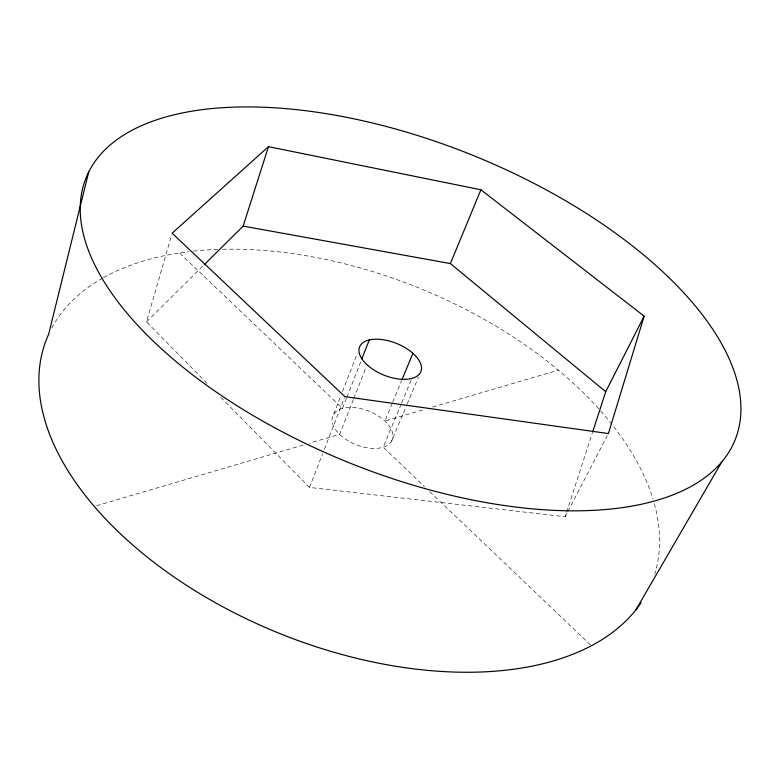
<?xml version="1.0" encoding="UTF-8"?>
<svg xmlns="http://www.w3.org/2000/svg" width="779" height="779" viewBox="0 0 779 779"><rect width="100%" height="100%" fill="white"/><g stroke="black" fill="none" stroke-linecap="round" stroke-linejoin="round"><path stroke-width="0.58" stroke-dasharray="3.9 2.92" d="M207.087 383.414L146.51 321.873L171.808 234.372M220.739 397.28L309.487 487.42L565.145 516.75L592.186 433.387M333.733 414.146L340.754 396.063M342.507 391.535L357.425 353.111M309.487 487.42L322.603 453.797M324.346 449.308L344.464 397.757M346.451 398.312L342.497 408.41L179.511 252.961M346.889 397.183L361.378 360.141M353.345 399.578L339.625 434.351L309.39 443.222M353.783 398.459L366.179 367.045M392.246 403.279L384.904 421.049L424.477 409.433M392.704 402.168L401.419 381.067M401.253 403.941L383.18 447.214L424.467 486.593M401.711 402.831L411.906 378.419M391.603 441.099A32.017 17.946 22 0 0 355.623 407.719A32.017 17.946 22 0 0 340.238 434.935A32.017 17.946 22 0 0 391.603 441.099L406.657 405.255M407.135 404.135L418.43 377.25M565.145 516.75L567.365 512.485M567.92 511.414L607.289 435.695M146.51 321.873L203.465 265.435M96.586 505.707L303.576 444.936M432.627 407.037L558.339 370.132M429.735 491.617L590.482 644.924M51.774 327.978A326.167 186.249 22 0 1 102.409 278.249M103.471 277.645A326.167 186.249 22 0 1 188.771 251.685M193.494 251.15A326.167 186.249 22 0 1 217.701 249.426M222.628 249.27A326.167 186.249 22 0 1 653.006 499.135M654.331 503.682A326.167 186.249 22 0 1 654.779 574.045"/><path stroke-width="1.17" d="M88.699 172.032L48.59 334.415A326.167 186.249 22 0 0 257.81 624.135A326.167 186.249 22 0 0 641.068 602.771M644.145 316.167L608.399 433.562L344.902 396.638L172.14 233.203L268.463 146.666L480.896 189.774L644.145 316.167L605.711 391.71L592.566 432.228M204.332 264.578L243.165 226.095L268.463 146.666M361.816 359.022L369.285 339.946M401.886 379.957L412.899 353.296M605.711 391.71L450.389 263.575L480.896 189.774M635.849 609.899L721.792 461.879A349.966 165.684 22 0 0 350.978 118.213A349.966 165.684 22 0 0 158.974 346.528A349.966 165.684 22 0 0 721.792 461.879M243.165 226.095L450.389 263.575M367.727 365.4A33.039 17.06 22 0 0 420.309 372.761A33.039 17.06 22 0 0 382.625 339.644A33.039 17.06 22 0 0 367.727 365.4"/></g></svg>
